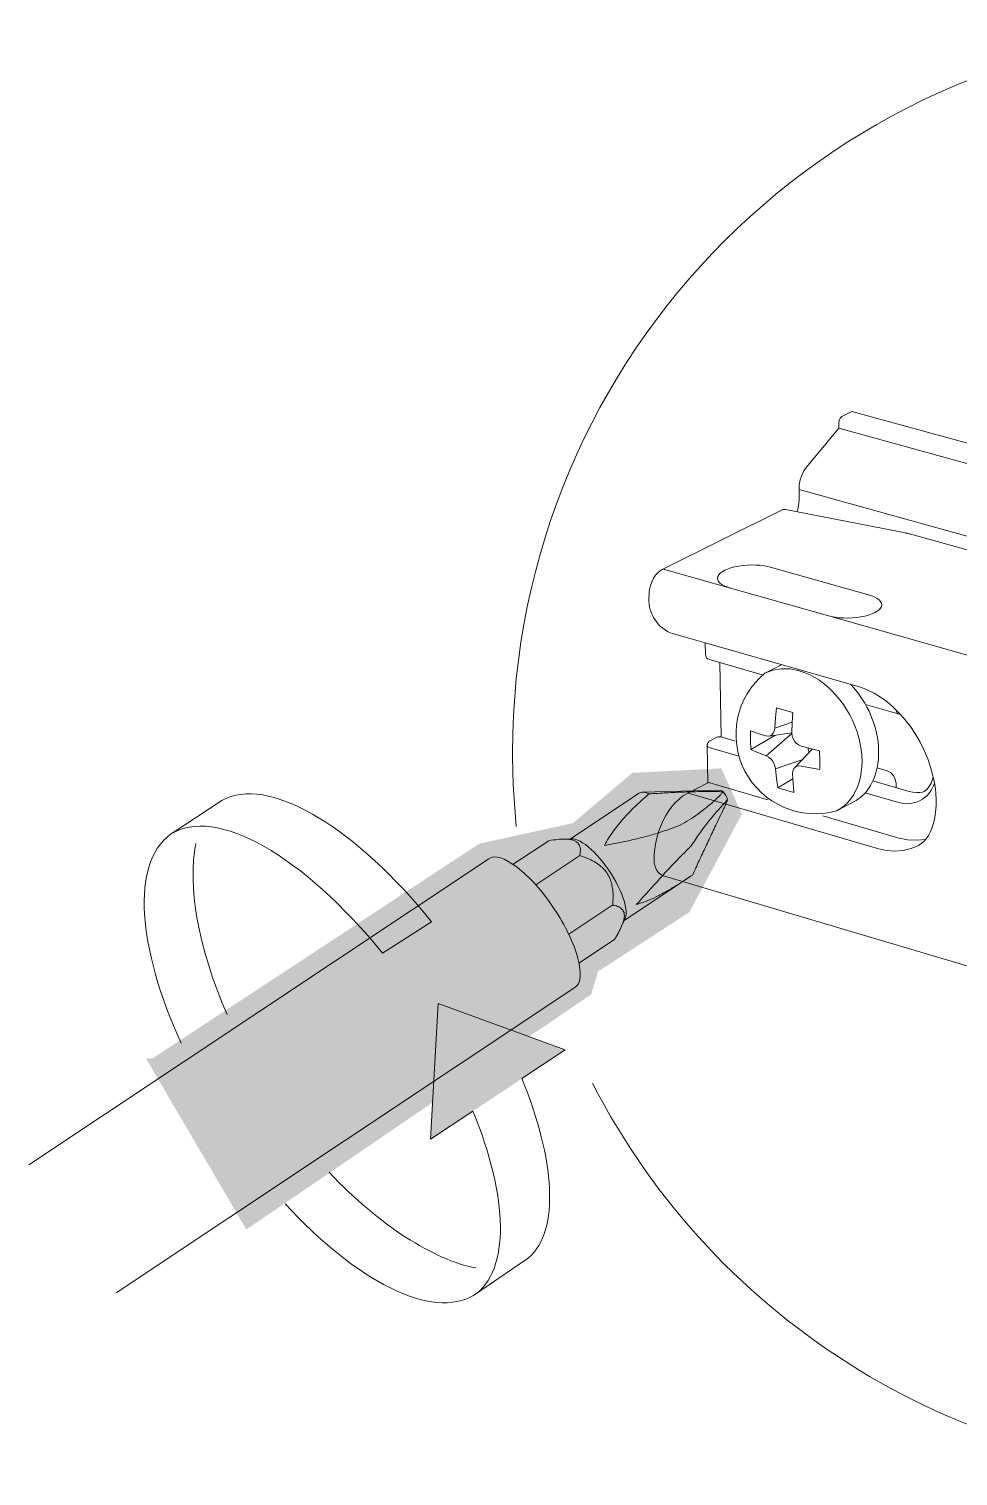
# Model space of a CAD drawing. Header units: metres. Extents: x -11.5 to 7.4, y -3.8 to 5.9.
# Drawn here: x 4.1582 to 4.2539, y -1.1896 to -1.0404 of the extents above; entities that cross this region are included whole.
import ezdxf

# ---------------------------------------------------------------- set-up
doc = ezdxf.new("R2010")
doc.units = ezdxf.units.M
doc.header["$MEASUREMENT"] = 0
for name, color, linetype, lineweight in [('PDF15_Geometry_Num_Penna__1_Num_Penna__255', 255, 'Continuous', 18), ('PDF15_Geometry_Num_Penna__7_Num_Penna__7', 7, 'Continuous', 18), ('PDF15_Solid Fills_Num_Penna__7_Num_Penna__7', 7, 'Continuous', 18)]:
    doc.layers.add(name, color=color, linetype=linetype, lineweight=lineweight)

msp = doc.modelspace()

# ---------------------------------------------------------------- hatches: boundary and pattern name
at = {"layer": 'PDF15_Geometry_Num_Penna__1_Num_Penna__255', "linetype": 'Continuous', "lineweight": 18}
msp.add_hatch(color=255, dxfattribs=at).paths.add_polyline_path([(4.17092329822688, -1.146540196966232), (4.170216907127818, -1.146540196966232), (4.180574443399465, -1.164195060417762), (4.216122500516816, -1.139949260885413), (4.216828891615878, -1.137595442892711), (4.226245392092947, -1.13147379620292), (4.231659419177417, -1.121350904626787), (4.229541474386485, -1.116643268641382), (4.220359618604931, -1.117112558032412), (4.2142392004214, -1.122291940421365), (4.204586826742558, -1.124411113718553)])
at = {"layer": 'PDF15_Geometry_Num_Penna__7_Num_Penna__7', "linetype": 'Continuous', "lineweight": 18}
for points in [[(4.200341231932804, -1.140898650522553), (4.199559901980376, -1.154877823246437), (4.213453079278414, -1.145678768401692)], [(4.209672965506435, -1.167114974094721), (4.20399480957623, -1.171004424911473), (4.209428492760846, -1.167298021527349)]]:
    msp.add_hatch(color=7, dxfattribs=at).paths.add_polyline_path(points)
at = {"layer": 'PDF15_Solid Fills_Num_Penna__7_Num_Penna__7', "linetype": 'Continuous', "lineweight": 18}
msp.add_hatch(color=7, dxfattribs=at).paths.add_polyline_path([(4.178546056714833, -1.119712322978215), (4.178037455123507, -1.11994451066121), (4.172733993602371, -1.123472780637746)])

# ---------------------------------------------------------------- linework, layer by layer
at = {"layer": 'PDF15_Geometry_Num_Penna__1_Num_Penna__255', "color": 255, "linetype": 'Continuous', "lineweight": 18, "flags": 128}
for points in [[(4.178546056714833, -1.119712322978215), (4.178037455123507, -1.11994451066121), (4.172733993602371, -1.123472780637746)], [(4.194597719498057, -1.135703788954733), (4.199646880223529, -1.132453161392786)], [(4.203938298288305, -1.151977319968374), (4.199559901980376, -1.154877823246437), (4.200341231961252, -1.140898650522553), (4.213453079266113, -1.145678768377254), (4.208981316482484, -1.148637011449503)], [(4.209672965506435, -1.167114974094721), (4.209428492760846, -1.167298021527349), (4.20399480957623, -1.171004424911473)]]:
    msp.add_lwpolyline(points, dxfattribs=at)
at = {"layer": 'PDF15_Geometry_Num_Penna__1_Num_Penna__255', "color": 255, "linetype": 'Continuous', "lineweight": 18}
for points in [[(4.199646880223529, -1.132453161392786), (4.192053483035172, -1.122989977677865), (4.183417084032719, -1.117661946031543), (4.178546056714833, -1.119712322978215)], [(4.199646880223529, -1.132453161392786), (4.192053483035172, -1.122989977677865), (4.183417084032719, -1.117661946031543), (4.178546056714833, -1.119712322978215)], [(4.172733993602371, -1.123472780637746), (4.177383889793594, -1.120378173370722), (4.186576802131484, -1.125752888254894), (4.194597719498063, -1.135703788954731)], [(4.172733993602371, -1.123472780637746), (4.177383889793594, -1.120378173370722), (4.186576802131484, -1.125752888254894), (4.194597719498063, -1.135703788954731)], [(4.208981316482484, -1.148637011449503), (4.21237813628928, -1.156936799736922), (4.212928507093419, -1.164279581648396), (4.209672965506437, -1.167114974094719)], [(4.208981316482484, -1.148637011449503), (4.21237813628928, -1.156936799736922), (4.212928507093419, -1.164279581648396), (4.209672965506437, -1.167114974094719)], [(4.20399480957623, -1.171004424911473), (4.207830206117576, -1.168451588904773), (4.207553792209248, -1.160858191716416), (4.203938298288307, -1.151977319968376)], [(4.20399480957623, -1.171004424911473), (4.207830206117576, -1.168451588904773), (4.207553792209248, -1.160858191716416), (4.203938298288307, -1.151977319968376)]]:
    msp.add_open_spline(points, degree=3, dxfattribs=at)
at = {"layer": 'PDF15_Geometry_Num_Penna__7_Num_Penna__7', "color": 7, "linetype": 'Continuous', "lineweight": 18, "flags": 128}
for points in [[(4.216245105441487, -1.149096104238581, 0.2812222425384394), (4.28262252713445, -1.189614697680813, 0.4142000264687669), (4.357226026739283, -1.115011198075982, 0.4142117309013638), (4.28262252713445, -1.040405241458633, 0.4142089659737298), (4.20802025603588, -1.115011198075982, 0.02540004532082079), (4.208404778495021, -1.122637764933341)], [(4.236046783581038, -1.089974486213936), (4.236102066362703, -1.089948687582492), (4.236158577650629, -1.089938859532419, 0.1493691317817729), (4.235794571246016, -1.08999365091158), (4.223440712303105, -1.096153381295405), (4.223225723707738, -1.096272546402552), (4.222975108430852, -1.09648630649166), (4.222750291785411, -1.096740607287323), (4.222554959290191, -1.097026849245725), (4.22239648198275, -1.097345032366869), (4.222267488825533, -1.097689014119456), (4.222164294299754, -1.098044052428375), (4.222109011518089, -1.09842488936874), (4.222089355417941, -1.098789755727734, 0.3218576931076021), (4.224269708326839, -1.102675521025708), (4.22788397374152, -1.103708694789728), (4.227912229385483, -1.10490034586119, 0.3488220074309442), (4.228323164729199, -1.105431060565182), (4.233744562851223, -1.106986349489379)], [(4.237574062562523, -1.106578485411312), (4.236633026767946, -1.106391752459908), (4.235710418567258, -1.106372096359759), (4.234844321654494, -1.106524431135906), (4.234033507523396, -1.106830329194456, 0.8103098256707721), (4.241412776070767, -1.121036529875048), (4.243117942758591, -1.120144634330841)], [(4.228905599546703, -1.119030256303084, 0.01096199111380824), (4.227303627384657, -1.1190388558469, 0.003185356146391167), (4.225729910866573, -1.11908553908475, 0.001980002397340657), (4.223876094921376, -1.119169077510379, 0.005941492494622293), (4.222076701803472, -1.119287505513769, 0.01485140510059535), (4.220764657118604, -1.12046318600386, 0.02205211148113773), (4.219543521896918, -1.121717490894544, 0.01859085321031854), (4.218967352461336, -1.122384569793312, 0.006763671001929053), (4.218434180744824, -1.12308236134856)], [(4.244365613715479, -1.11915666959716), (4.24770223671557, -1.1201259610357, 0.4285655854159889), (4.251512326027978, -1.118158016859025)], [(4.217936635709835, -1.12382437912914, 0.01490388907082603), (4.217477174368879, -1.124608166122536, 0.0008327190682479711), (4.21889843326019, -1.124337403342998, 0.0104345754544494), (4.220309986952058, -1.124027819765671, 0.009778370378699193), (4.22170679856881, -1.123680152494305, 0.01070451699405986), (4.223083954085419, -1.123282116466313, 0.004228112846253291), (4.224194523743774, -1.122914793094799, 0.00941476878001568), (4.225287894314496, -1.12250938602925, 0.00820610678508395), (4.226226964499059, -1.121966509113293, 0.009971115857647924), (4.227115174524489, -1.121359627021228, 0.003911652472513181), (4.227984956956032, -1.120702376172536, 0.005094898679152889), (4.228819112706054, -1.119988614035917, -0.0001107805754553128), (4.229290859109598, -1.119534066720002)], [(4.229009408325609, -1.121174736829213, 0.01457374166305649), (4.228223164319699, -1.122120686648826, 0.01235826200944473), (4.227304241637786, -1.1233270797954, 0.008807037604600165), (4.226438881828779, -1.124631016338957, 0.005792212562399816), (4.22501627158058, -1.126067140156008, 0.005388793396140185), (4.223952385160079, -1.127181395333137, 0.003005670331055141), (4.22291429737102, -1.128330048685527, 0.001945034012439732), (4.222207906271958, -1.1291175211977)], [(4.224869833634477, -1.128738158464846, 0.006792735344011936), (4.225722416978387, -1.128196387204522, -0.003458524540033103), (4.226589742397412, -1.127627588806494, 0.0008177859219344029), (4.227243553428579, -1.12617524870682, -0.0004222229595494663), (4.227922917389941, -1.12471455476458, -0.004739625728766411), (4.228618251932668, -1.123244032772275, -0.002477445644929478), (4.229330785563029, -1.121741569617225, 0.005723663674613497), (4.229759534247501, -1.120834931997908)], [(4.212705901759245, -1.123976099652157, 0.02025383948113614), (4.211742384300123, -1.124103127199362), (4.208083892660106, -1.126538026605175)], [(4.214272247239773, -1.124055952559007, 0.03925454090610712), (4.213898781336965, -1.123978556664667, 0.03847387785766424), (4.213332439951456, -1.123944158489418)], [(4.217166362285292, -1.126783727857022, 0.04116363120861134), (4.216580364799631, -1.126353750666287, 0.03133438865002391), (4.215930484988496, -1.126012225926219, 0.02878104498162148), (4.214950382694873, -1.125640725633426), (4.210408595054467, -1.128661622524895)], [(4.223840345389235, -1.129345040556909, -0.01662222828042522), (4.222819456687805, -1.129895411361049, -0.01877825505281614), (4.2217948824676, -1.13034627315819, -0.0110439377970915), (4.220769325442388, -1.130688780703265, 0.003202670986429765), (4.221485544591525, -1.129903765203612)], [(4.218375212444384, -1.130062611062932, -0.01107145109800342), (4.218339585762864, -1.130730918467958), (4.213805169160013, -1.13374812984065)], [(4.218743150069024, -1.133930808721399, 0.01622531719538527), (4.219110473440541, -1.13325144476004, 0.02959079318514294), (4.219391801373906, -1.132599107936385, 0.02973163811700706), (4.219503595443495, -1.132210899958464, 0.03221675517326831), (4.219540450631278, -1.13186200418084, 0.06028117424911671), (4.219508509468524, -1.131552420603513)]]:
    msp.add_lwpolyline(points, format="xyb", dxfattribs=at)
for points in [[(4.243006271539628, -1.079838081068952), (4.241970640763089, -1.080350368179054)], [(4.264742355634977, -1.085801987555055), (4.264723928041088, -1.085801987555055), (4.264705500447201, -1.085792159504981), (4.243006394390257, -1.079837589666448)], [(4.241635995658074, -1.081038700236106), (4.241645823708147, -1.081564500915061), (4.238319028758127, -1.085597686964143)], [(4.241971009314968, -1.080350245328428), (4.241803932463711, -1.080502580104574), (4.241673710800232, -1.080760566419014), (4.241636855612454, -1.081039437339862)], [(4.264760168975737, -1.087896467876432), (4.264602920174553, -1.087876811776285), (4.264426015273223, -1.087841185094766), (4.241645823708147, -1.081564746616313)], [(4.237545192665431, -1.087896345025807), (4.237573448309393, -1.08740494252211), (4.237676642835172, -1.086909854499637), (4.237835120142613, -1.086423366020979), (4.238057479775536, -1.085979875261393), (4.238319151608751, -1.08559780981477)], [(4.237341260626398, -1.09017117006604), (4.237462882746062, -1.089741192875307), (4.237536593121616, -1.089292788090684), (4.237564848765579, -1.088866496418728), (4.237545192665431, -1.087895976473929)], [(4.265739657016228, -1.095740234640425), (4.237545438366684, -1.087896222175181)], [(4.236158823351879, -1.08993849098054), (4.248679759146048, -1.092389360967723), (4.248689587196122, -1.092397960511537)], [(4.248550151735696, -1.092417493761059), (4.24861403406118, -1.092389238117097), (4.24867914489292, -1.092389238117097)], [(4.248689464345496, -1.092398083362163), (4.265012627012009, -1.096944785027609), (4.265077737843749, -1.096970583659052), (4.265134249131675, -1.097019723909422)], [(4.223440220900599, -1.096153012743529), (4.223561843020263, -1.096114929049492), (4.223690836177486, -1.096133356643381)], [(4.22369095902811, -1.096133602344632), (4.23047354208537, -1.098052529121564)], [(4.234704271940942, -1.095929793156224), (4.244701855878631, -1.098751672033698)], [(4.230474156338504, -1.098051914868434), (4.240481568326265, -1.100893449846055)], [(4.240480954073135, -1.100894064099185), (4.338244253677146, -1.128612850826403)], [(4.243778879126065, -1.108253185143907), (4.227884465144024, -1.10370894049098)], [(4.22952390674698, -1.113407137453294), (4.229393685083501, -1.105740029889381)], [(4.23574801085879, -1.105954527082244), (4.234033016120891, -1.106830452045081)], [(4.247989952881486, -1.111089437544613), (4.24785113167419, -1.110928503224653), (4.247217222444423, -1.110305650551219), (4.246583313214655, -1.109765107797153), (4.245940804441075, -1.109299503924901), (4.245306895211305, -1.108906381921944), (4.244776180507314, -1.10863733905117), (4.244263893397212, -1.10841375091199), (4.243778633424814, -1.108252816592029)], [(4.244384409861244, -1.110045821477389), (4.247776315643002, -1.111012655903409), (4.247673121117227, -1.11094877357793), (4.247608010285488, -1.110828379964524), (4.247580983147783, -1.110660074607008)], [(4.235217173304171, -1.110387469068083), (4.235115207284656, -1.111441527438511), (4.235040268402843, -1.112485757758864), (4.234993585164991, -1.112773228223526), (4.234890390639217, -1.113016472462856), (4.23475156943192, -1.113174949770298), (4.234593092124479, -1.113276915789815), (4.234378103529112, -1.113332198571481), (4.234136087796042, -1.113295343383703)], [(4.235216559051043, -1.110387469068083), (4.236047029282291, -1.110630713307413), (4.236893470094904, -1.110873957546742)], [(4.236893715796157, -1.110873343293613), (4.236847032558307, -1.111933544195336), (4.236818776914346, -1.112997430615838)], [(4.247999535230306, -1.111089437544613), (4.247775947091124, -1.11101327015654)], [(4.251381490111367, -1.117553346078227), (4.251354462973664, -1.117402239808341), (4.251111218734335, -1.116538599908096), (4.250812691713341, -1.115661446438998), (4.250450282366863, -1.114815005626382), (4.250030133226202, -1.113958736763693), (4.249546101760064, -1.113125809519928), (4.249023986599886, -1.112344479539051), (4.248455188201858, -1.111609832796026), (4.247989584329607, -1.111088946142109)], [(4.23255205182538, -1.112765365783467), (4.2333260107687, -1.1130356371605), (4.234135596393541, -1.113296080487459)], [(4.232589152714407, -1.114712425353736), (4.232552297526629, -1.113743133915196), (4.232552297526629, -1.112765242932841)], [(4.236819391167472, -1.113054433306266), (4.234163360634998, -1.115355425529821)], [(4.234442722958347, -1.11332556463768), (4.236819882569977, -1.112977897366316)], [(4.236847032558307, -1.1118888265675), (4.235039899850964, -1.112485880609491)], [(4.23681889976497, -1.112996447810829), (4.236847155408933, -1.113314630931973), (4.236940521884634, -1.113603329902895), (4.237079343091928, -1.113844117129705), (4.237257476499517, -1.114050506181258), (4.237489664182515, -1.11422495407007), (4.237759935559547, -1.114350261708512), (4.238702199860381, -1.114591048935323), (4.239670262792663, -1.114823236618319)], [(4.228069355336041, -1.114309843852583), (4.228135694674039, -1.11441303837836), (4.22829417198148, -1.114489205766432), (4.23133226796058, -1.115374958779343)], [(4.228146014126619, -1.118131112571947), (4.228069846738544, -1.114309229599454), (4.228069846738544, -1.114292030511824), (4.228069846738544, -1.114273602917935), (4.228079674788617, -1.11426623188038), (4.228079674788617, -1.114253946817788), (4.228079674788617, -1.114236747730159), (4.228079674788617, -1.114225691173825), (4.228079674788617, -1.114208492086195), (4.22808950283869, -1.114199892542381), (4.22808950283869, -1.114188835986048), (4.22808950283869, -1.114172865404678), (4.228098102382505, -1.114150752292011), (4.228098102382505, -1.114133553204383), (4.22810793043258, -1.114124953660568), (4.22810793043258, -1.114105297560419), (4.228116529976395, -1.114096698016605), (4.228116529976395, -1.114079498928976), (4.228127586532729, -1.114079498928976), (4.228127586532729, -1.114067213866384), (4.228136186076542, -1.114050014778754), (4.228146014126619, -1.114031587184865), (4.228153385164173, -1.114021759134792), (4.228164441720505, -1.114003331540903), (4.22817304126432, -1.113982446934496), (4.228182869314395, -1.113976304403199), (4.22819146885821, -1.113959105315571), (4.228201296908281, -1.113946820252978), (4.228209896452098, -1.113939449215422), (4.228219724502173, -1.113929621165348), (4.228228324045986, -1.113919793115275), (4.22823938060232, -1.113909965065201), (4.228247980146135, -1.113901365521387), (4.228256579689949, -1.113891537471313), (4.228266407740021, -1.113881709421238), (4.228275007283838, -1.113873109877423), (4.228284835333913, -1.11386328182735), (4.228294663383984, -1.113855910789794), (4.228303262927801, -1.113843625727201), (4.228311862471614, -1.113836254689646), (4.228322919027946, -1.113836254689646), (4.22833151857176, -1.113823969627054), (4.228349946165652, -1.113817827095757), (4.228359774215724, -1.113807999045684), (4.228378201809614, -1.11379817099561), (4.229085821414934, -1.113445589699208)], [(4.230968384406593, -1.113824583880183), (4.229505233451841, -1.113397063701968)], [(4.235040268402843, -1.113241657660175), (4.232589398415659, -1.114712179652484)], [(4.238449864674735, -1.114525815252957), (4.238533403100364, -1.114758002935953), (4.238598513932104, -1.11499019061895)], [(4.232589521266286, -1.11471230250311), (4.233363480209608, -1.115039085168067), (4.234163237784371, -1.115354811276692), (4.234405253517441, -1.115475204890097), (4.234630070162883, -1.115661937841502), (4.23479714701414, -1.115876926436869), (4.234937196727692, -1.116111571132383), (4.235048990797283, -1.116386756534453), (4.235114101629023, -1.116695111605521)], [(4.237843965387681, -1.115782577156159), (4.235114224479648, -1.116695357306774)], [(4.237079711643807, -1.116584054639687), (4.238924928045181, -1.114646700268866)], [(4.239669894240786, -1.114822745215815), (4.239679722290859, -1.115804321716947), (4.239698149884749, -1.116771156142969)], [(4.235347394967654, -1.118652244927117), (4.235217173304171, -1.117682953488577), (4.235115207284656, -1.116695234456148)], [(4.237788314054136, -1.116406289783975), (4.237519271183363, -1.116378034140013), (4.237294454537921, -1.116435773934197), (4.237126149180405, -1.116545110991269), (4.236995927516926, -1.116706045311229), (4.236903789547483, -1.116929633450411), (4.236884133447335, -1.117208504371259), (4.236940644735261, -1.118187623859873), (4.237024183160889, -1.119139716210783)], [(4.239698764137879, -1.116771278993595), (4.238729472699339, -1.11660297363608), (4.23778843690476, -1.116406412634601)], [(4.246621028356817, -1.116884547270696), (4.24559645413661, -1.116583563237183)], [(4.247543636557502, -1.118196469104938), (4.247468697675689, -1.117776319964279), (4.247273365180471, -1.117375826923767), (4.246974838159476, -1.117058872308882), (4.246621028356817, -1.116884424420071)], [(4.250458881910678, -1.119043401320058), (4.250720553743896, -1.118811213637063), (4.250962569476968, -1.118504087072251), (4.251157901972185, -1.118167476357221), (4.251316379279627, -1.117786639416857), (4.251381490111367, -1.117553223227601)], [(4.229416535299922, -1.118895734867698), (4.221388246895794, -1.119099666906732)], [(4.222611224876866, -1.126098344214992), (4.222621052926939, -1.125509889716817), (4.222676335708606, -1.124905464637271), (4.222769702184308, -1.124301039557725), (4.222908523391602, -1.12371258505955), (4.223086656799191, -1.123125359067633), (4.223300416888302, -1.122559017682123), (4.223543661127628, -1.122017246421799), (4.223822532048477, -1.121492674249104), (4.22412105906947, -1.121020927845556), (4.224446613228171, -1.120571294554675), (4.22480042303083, -1.120162201970347), (4.225173888933639, -1.119805935155168), (4.225582981517967, -1.119490209046543), (4.226003130658626, -1.119239593769659), (4.22814564557474, -1.118131481123825)], [(4.228164687421758, -1.118122021625629), (4.228239626303571, -1.118113422081814), (4.228360019916977, -1.118141677725776)], [(4.228360265618228, -1.118141186323273), (4.234340634088207, -1.119880751186355)], [(4.237024551712768, -1.119139347658905), (4.23617688239389, -1.118905931469649), (4.235347640668904, -1.118652859180246)], [(4.236913003344428, -1.117711823385669), (4.235347886370155, -1.118652859180246)], [(4.245148540754489, -1.117934551570468), (4.248904084388984, -1.119024236622414), (4.249276321785535, -1.119109003554302), (4.249639959638269, -1.119147087248337), (4.249985169897116, -1.119139716210783), (4.250282468411852, -1.119090575960414), (4.250459373313182, -1.119043892722562)], [(4.247551990400064, -1.118633203080099), (4.247543390856253, -1.118197083358067)], [(4.178546056714833, -1.119712322978215), (4.178037455123507, -1.11994451066121), (4.172733993602371, -1.123472780637746)], [(4.221044879396334, -1.119200158718737), (4.220793035613191, -1.119370921088772), (4.213942884711672, -1.123929907816809)], [(4.226002762106749, -1.119240085172162), (4.226114556176338, -1.119213058034459), (4.226253377383632, -1.119222886084533)], [(4.226253500234259, -1.11922325463641), (4.245651614067651, -1.124914924135467)], [(4.229858060449491, -1.120636651087666), (4.230143073901637, -1.119987999782787)], [(4.240005890702687, -1.121541200246344), (4.247747937148414, -1.123806565788382)], [(4.214157381904535, -1.123914305787316), (4.213195461503551, -1.12394010441876)], [(4.219693276809922, -1.131894068194207), (4.219723989466402, -1.131655737979914), (4.219726446478919, -1.131385466602881), (4.219696962328698, -1.131083254063108), (4.219635537015737, -1.130750328866855), (4.219544627552553, -1.13040266159549), (4.219425462445406, -1.130024281667644), (4.219285412731852, -1.129628702652168), (4.219107279324263, -1.129224524092879), (4.218913175335302, -1.128812974496033), (4.21869450122116, -1.128390368342855), (4.218461085031903, -1.127968990695936), (4.218203098717465, -1.127541470517721), (4.217930370327913, -1.127133606439654), (4.217645356875767, -1.126730656386623), (4.21735051537355, -1.12634736243374), (4.217050759846298, -1.125968982505895), (4.216742404775227, -1.125621315234529), (4.216432821197898, -1.125299446594608), (4.216122009114311, -1.125002148079874), (4.215819796574536, -1.124738019234137), (4.215527412084841, -1.124510745576178), (4.215242398632697, -1.124314184574699), (4.214975812774441, -1.124150793242221), (4.214712912434965, -1.124034085147592), (4.214473353714412, -1.12395668925326), (4.214254679600268, -1.12392474809052), (4.214157627605786, -1.123914920040446)], [(4.249863916329327, -1.124588387171761), (4.249099785436082, -1.124915169836719), (4.248288971304982, -1.125110502331938), (4.247431473936032, -1.125174384657419), (4.246555548973198, -1.125110502331938), (4.245651368366397, -1.124915169836719)], [(4.247747568596537, -1.123806197236504), (4.248726688085151, -1.124011357781797), (4.249686151473615, -1.124065412057203), (4.250608759674305, -1.123963446037687)], [(4.205584250974434, -1.125962717123973), (4.158165137874052, -1.157529185455128)], [(4.223580516315405, -1.127719726775936), (4.223374127263854, -1.127623903287716), (4.223188622818709, -1.12750473818057), (4.223020317461193, -1.127345032366868), (4.222890095797712, -1.127168127465538), (4.222769702184308, -1.126926111732468), (4.222684935252419, -1.126665668405509), (4.222629652470754, -1.126395397028476), (4.222611224876866, -1.126098098513741)], [(4.219532096788708, -1.132322939729307), (4.226382247690228, -1.12776395300127)], [(4.337210219958745, -1.161445417708332), (4.223580762016658, -1.127719235373433)], [(4.194597719498057, -1.135703788954733), (4.199646880223529, -1.132453161392786)], [(4.219227427236417, -1.132999723827521), (4.219625463264411, -1.132131169902239)], [(4.218519561929842, -1.1342833900178), (4.214861070289828, -1.136718289423613)], [(4.16716578898237, -1.170723956932489), (4.214435024319123, -1.139256997608332)], [(4.203938298288305, -1.151977319968374), (4.199559901980376, -1.154877823246437), (4.200341231961252, -1.140898650522553), (4.213453079266113, -1.145678768377254), (4.208981316482484, -1.148637011449503)], [(4.209672965506435, -1.167114974094721), (4.209428492760846, -1.167298021527349), (4.20399480957623, -1.171004424911473)]]:
    msp.add_lwpolyline(points, dxfattribs=at)
msp.add_lwpolyline([(4.229504987750584, -1.113397555104493, 0.2020521917993947), (4.229086067116187, -1.113445466848582), (4.229197861185778, -1.113407383154546), (4.229338033749956, -1.113426302150938), (4.229421572175587, -1.113398046506975)], format="xyb", close=True, dxfattribs=at)
at = {"layer": 'PDF15_Geometry_Num_Penna__7_Num_Penna__7', "color": 7, "linetype": 'Continuous', "lineweight": 18}
for centre, radius, start, end in [((4.228682702918297, -1.120159517981441), 0.001498395793093188, 10.32540691028345, 46.15197588229262), ((4.2133996150403, -1.125077314969753), 0.00161554153672494, 352.6772166007804, 4.858828593136058), ((4.213874883551117, -1.129990950423854), 0.004633527262086545, 30.15502009617103, 37.22511495524009), ((4.214821957008933, -1.129377991440298), 0.003506424883019221, 10.94093480799392, 20.16076591743389), ((4.218765042423559, -1.131583319229964), 0.0006694486773604069, 43.36202146949928, 63.14303660640973)]:
    msp.add_arc(centre, radius, start, end, dxfattribs=at)
for centre, major_axis, ratio, start_param, end_param in [((4.232534608711866, -1.096975660851036), (0.003393131931059834, 8.526137039721604e-05), 0.3828752040869924, 0.8674010486256128, 4.050302308689281), ((4.242633573812379, -1.099834599884598), (0.003432797832116919, 7.02400098908651e-05), 0.3820067621084528, 4.02677772958658, 7.199434602140625), ((4.237695712581111, -1.113941202536594), (-0.00371686759580392, 0.007095136821051896), 0.7243454724690941, 3.141702897722097, 5.676225887769727), ((4.239577358995316, -1.113117106365126), (-0.003466284103510019, 0.007064939614485955), 0.7235018769703364, 3.156203106863823, 5.121959971820135), ((4.248403087858906, -1.118923833872172), (-0.0009242365136117312, 0.005841509329317374), 0.5397124641162715, 3.317198813894947, 4.863253788538698), ((4.20979899454723, -1.131845545592923), (-0.00420239952604451, 0.0058914600013098), 0.3418420432699245, 4.596992153004179, 6.28929113130619), ((4.210433822985221, -1.132939635047364), (-0.004010295837543865, 0.006311840554305448), 0.3419232616077557, 3.137192826134132, 4.787866677770044)]:
    msp.add_ellipse(centre, major_axis=major_axis, ratio=ratio, start_param=start_param, end_param=end_param, dxfattribs=at)
for points in [[(4.199646880223529, -1.132453161392786), (4.192053483035172, -1.122989977677865), (4.183417084032719, -1.117661946031543), (4.178546056714833, -1.119712322978215)], [(4.22207670180347, -1.119287505513769), (4.221767118226143, -1.119082344968476), (4.221382595767006, -1.119057774843292), (4.221044756545714, -1.119200281569364)], [(4.229311006612253, -1.119047455390714), (4.229177099429997, -1.119032713315603), (4.229046877766519, -1.119032713315603), (4.228905599546703, -1.119030256303084)], [(4.229720099196578, -1.119079396553454), (4.229587420520584, -1.119065882984603), (4.229446142300773, -1.119047455390712), (4.22931100661226, -1.119047455390712)], [(4.229720099196578, -1.119079396553454), (4.229643931808507, -1.118979887546455), (4.22953582325769, -1.118909862689679), (4.229416658150546, -1.118896349120827)], [(4.172733993602371, -1.123472780637746), (4.177383889793594, -1.120378173370722), (4.186576802131484, -1.125752888254894), (4.194597719498063, -1.135703788954731)], [(4.229799337850302, -1.120300040372634), (4.229545037054638, -1.120577682787222), (4.229271080158828, -1.120867610264404), (4.229009408325606, -1.121174736829216)], [(4.229290859109602, -1.119534066719999), (4.229402267762859, -1.119534066719999), (4.229409160607014, -1.119301879037003), (4.22951444724878, -1.119301879037003)], [(4.229514447248786, -1.119301879037002), (4.229620483779451, -1.119301879037002), (4.229618600968708, -1.119079519404083), (4.229719607794086, -1.119079519404083)], [(4.229989756320483, -1.120091194308564), (4.230081005478448, -1.120091194308564), (4.229702441487737, -1.120300040372632), (4.229799337850306, -1.120300040372632)], [(4.229759534247501, -1.120834931997907), (4.229841844166872, -1.120677683196724), (4.229906954998611, -1.12052289140806), (4.229973294336608, -1.120369328125658)], [(4.230156833171739, -1.119890947788307), (4.230238563468969, -1.119890947788307), (4.229899772954086, -1.120091194308565), (4.22998975632049, -1.120091194308565)], [(4.229973294336611, -1.120369328125656), (4.230043319193385, -1.120213307830732), (4.230097373468793, -1.120049916498254), (4.230156341769236, -1.119891439190813)], [(4.230143565304141, -1.11998824548404), (4.230177365974479, -1.11998824548404), (4.230157078872995, -1.119891193489558), (4.230157078872997, -1.119891193489558)], [(4.173868641983406, -1.144973360083199), (4.16935633849322, -1.135188307728357), (4.168678203038118, -1.126465913287758), (4.172733502199863, -1.123473272040252)], [(4.218434180744827, -1.12308236134856), (4.218257275843495, -1.123328062600407), (4.218085284967204, -1.12356762132096), (4.21793663570983, -1.12382437912914)], [(4.178600356691492, -1.142034036007343), (4.175567174737431, -1.13513965888049), (4.174487317735558, -1.128677715956891), (4.175381670292287, -1.124397600149702)], [(4.213332439951456, -1.123944158489416), (4.213129736418679, -1.123934330439343), (4.212919661848352, -1.123951529526971), (4.212705901759247, -1.123976099652159)], [(4.214579373804584, -1.124202144803856), (4.214678205586997, -1.124202144803856), (4.214388955334401, -1.124100178784338), (4.214272247239776, -1.124055952559005)], [(4.214793133893693, -1.12439010626152), (4.214887975849958, -1.12439010626152), (4.21447780077631, -1.124202144803856), (4.214579373804584, -1.124202144803856)], [(4.214931955100987, -1.124618608425739), (4.215016819900789, -1.124618608425739), (4.214701225531508, -1.12439010626152), (4.214793133893693, -1.12439010626152)], [(4.21500935099532, -1.124940477065659), (4.214994608920209, -1.124822540464774), (4.214972495807542, -1.124718117432737), (4.214931955100987, -1.124618608425736)], [(4.214950382694873, -1.125640725633426), (4.214968810288763, -1.125517875007502), (4.214990923401428, -1.125398709900357), (4.215001979957764, -1.12528323031199)], [(4.217564398313284, -1.127187906416312), (4.217435405156065, -1.12704417118398), (4.217312554530144, -1.126905349976688), (4.217166362285296, -1.126783727857024)], [(4.218113540611164, -1.128169482917444), (4.218053343804462, -1.127993806522372), (4.21796980537883, -1.127823044152339), (4.217881352928165, -1.127663338338637)], [(4.218365384394307, -1.129385704114091), (4.218344499787902, -1.129165801493687), (4.218316244143939, -1.128932385304431), (4.218264646881055, -1.128712482684027)], [(4.218375212444384, -1.130062611062932), (4.218380126469421, -1.129836565911232), (4.218385040494454, -1.129614206278309), (4.2183653843943, -1.129385704114089)], [(4.222207906271958, -1.129117521197698), (4.221964662032629, -1.12937182199336), (4.221727560324592, -1.129644550382912), (4.221485544591522, -1.129903765203612)], [(4.223840345389235, -1.12934504055691), (4.224181870129302, -1.129160764618025), (4.224520937856854, -1.128948233035176), (4.224869833634479, -1.128738158464846)], [(4.218589586786619, -1.130793203735301), (4.218675054100396, -1.130793203735301), (4.218253461905958, -1.130730549916077), (4.218340200015987, -1.130730549916077)], [(4.219067475721463, -1.130986079218002), (4.218929883020429, -1.130897626767337), (4.21876280616917, -1.130834972948116), (4.218589586786615, -1.130793203735299)], [(4.219401629423976, -1.131300576820367), (4.219478634328716, -1.131300576820367), (4.219176722205756, -1.131123671919035), (4.219251751660348, -1.131123671919035)], [(4.219508509468533, -1.131552420603511), (4.219598861071978, -1.131552420603511), (4.219309286930482, -1.131300576820368), (4.219401629423974, -1.131300576820368)], [(4.21962570896566, -1.132131169902239), (4.21966532710209, -1.132131169902239), (4.21969327680992, -1.131894068194207), (4.219693276809922, -1.131894068194207)], [(4.218519561929842, -1.1342833900178), (4.218598186330432, -1.134165453416913), (4.218666982680952, -1.134043831297251), (4.218743150069029, -1.1339308087214)], [(4.208981316482484, -1.148637011449503), (4.21237813628928, -1.156936799736922), (4.212928507093419, -1.164279581648396), (4.209672965506437, -1.167114974094719)], [(4.20399480957623, -1.171004424911473), (4.207830206117576, -1.168451588904773), (4.207553792209248, -1.160858191716416), (4.203938298288307, -1.151977319968376)], [(4.18910138249422, -1.15828533105769), (4.194316391564689, -1.163798867149157), (4.199902409525453, -1.167328365631951), (4.204219380520424, -1.168158835863198)], [(4.184582076518357, -1.161534238710875), (4.191888003242049, -1.169526900433486), (4.199712359607144, -1.173552715445014), (4.204052672221039, -1.170959338731759)]]:
    msp.add_open_spline(points, degree=3, dxfattribs=at)

doc.saveas('drawing.dxf')
